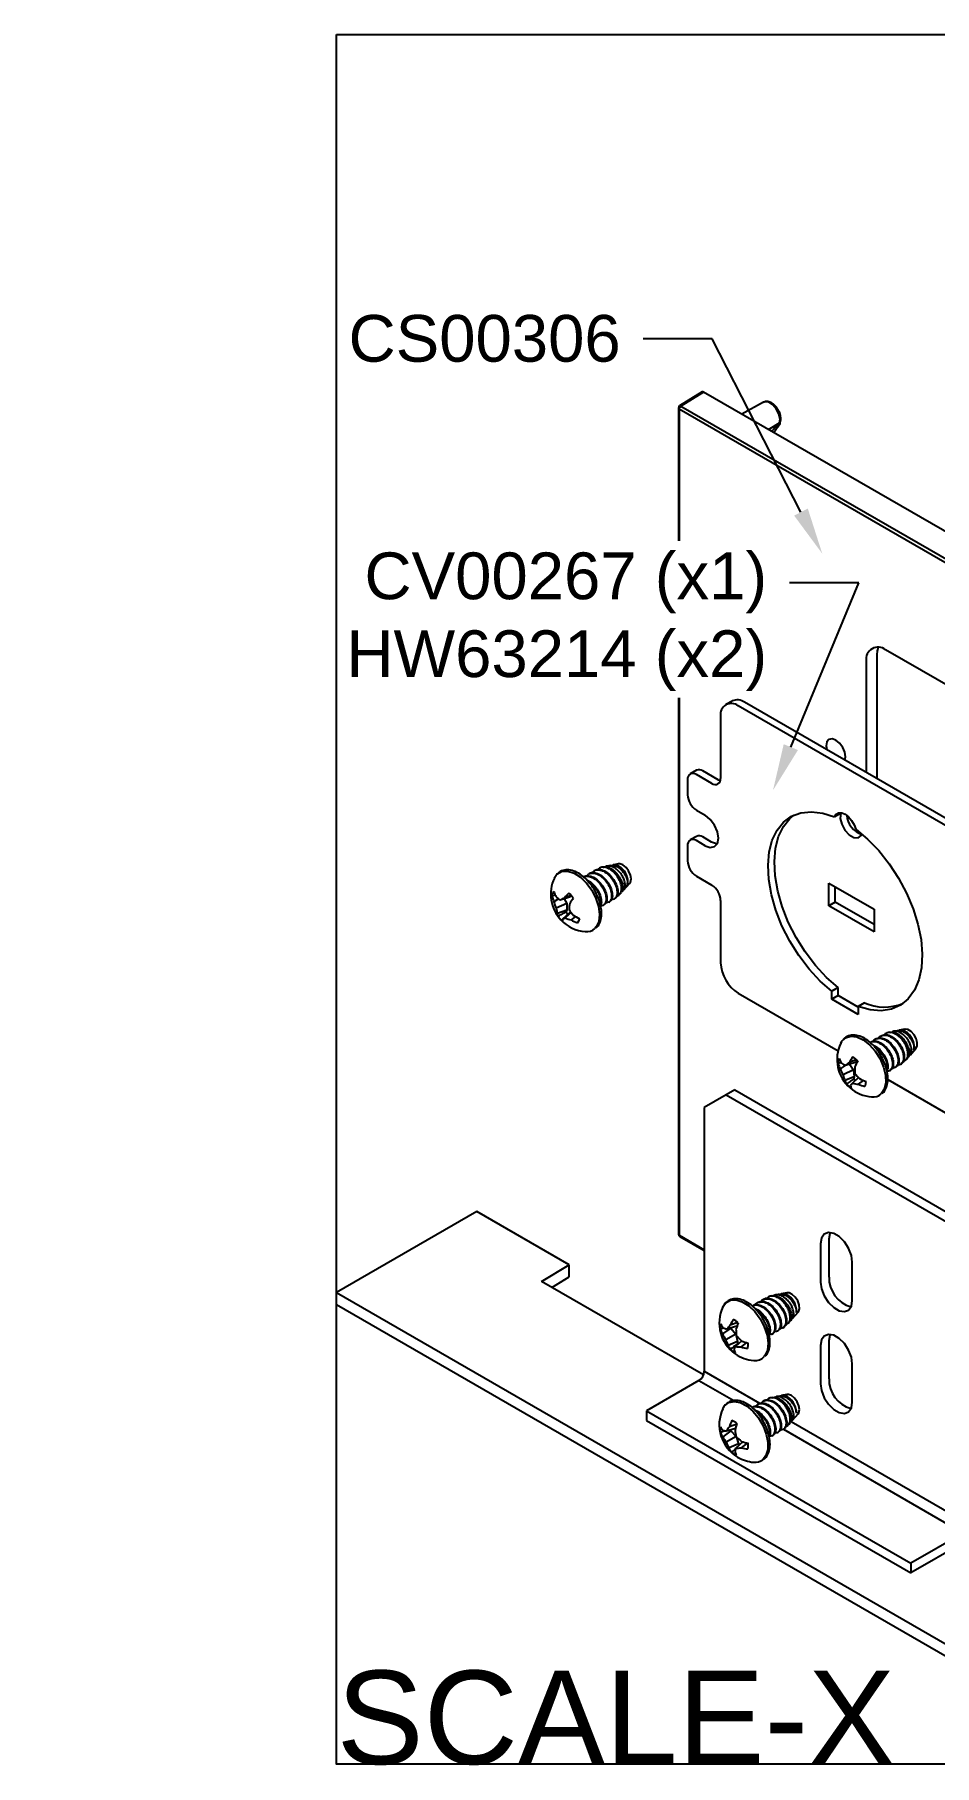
# Model space of a CAD drawing. Extents: x -1.21 to 6.77, y -6.95 to 0.
# Drawn here: x -1.21 to 2.4, y -6.95 to 0 of the extents above; entities that cross this region are included whole.
import ezdxf
from ezdxf import colors
from ezdxf.entities.mleader import LeaderData, LeaderLine
from ezdxf.math import Vec2, Vec3

# ---------------------------------------------------------------- set-up
doc = ezdxf.new("R2010")
doc.units = 0
doc.header["$LTSCALE"] = 0.5
doc.header["$MEASUREMENT"] = 0
for name, color, linetype in [('Brackets', 181, 'CONTINUOUS'), ('End Cap', 92, 'CONTINUOUS'), ('FAB DWG', 221, 'CONTINUOUS'), ('Hardware', 242, 'CONTINUOUS')]:
    doc.layers.add(name, color=color, linetype=linetype)
doc.layers.add('Text-Unprinted', color=131, linetype='CONTINUOUS', plot=False)
doc.styles.add('LSAD_Standard', font='arial.ttf')

msp = doc.modelspace()

# ---------------------------------------------------------------- linework, layer by layer
at = {"layer": 'Brackets', "transparency": 16777216}
for p, q in [((1.5977, -4.2357), (1.5639, -4.2552)), ((1.5977, -4.2357), (2.4816, -4.746)), ((1.5639, -4.2552), (1.4755, -4.3063)), ((1.4755, -4.3063), (1.4755, -5.3655)), ((1.5639, -4.2552), (2.4478, -4.7655)), ((0.5625, -4.7241), (0, -5.0489)), ((0.933, -4.9381), (0.5625, -4.7241)), ((1.9422, -4.8542), (1.9422, -5.0073)), ((1.976, -4.8347), (1.976, -4.9878)), ((2.0695, -5.0808), (2.0695, -4.9277)), ((0.8219, -5.0045), (0.933, -4.9381)), ((0.8634, -5.0285), (0.933, -4.9869)), ((0.933, -4.9869), (0.933, -4.9381)), ((0, -5.0489), (3.1947, -6.8931)), ((0, -5.0977), (0, -5.0489)), ((1.4724, -5.3801), (0.8219, -5.0045)), ((0, -5.0977), (3.1947, -6.942)), ((1.9422, -5.2625), (1.9422, -5.4156)), ((1.976, -5.2429), (1.976, -5.396)), ((2.0695, -5.489), (2.0695, -5.3359)), ((1.4543, -5.4022), (1.2442, -5.5236)), ((1.4543, -5.4022), (1.5938, -5.4828)), ((1.4755, -5.3655), (1.6977, -5.4938)), ((1.2442, -5.5236), (2.3048, -6.1359)), ((1.2442, -5.5236), (1.2442, -5.5626)), ((1.2442, -5.5626), (2.3048, -6.1749)), ((1.7935, -5.5981), (2.515, -6.0146)), ((1.8241, -5.5667), (2.5362, -5.9778)), ((2.515, -6.0146), (2.3048, -6.1359)), ((2.515, -6.0536), (2.3048, -6.1749)), ((2.3048, -6.1359), (2.3048, -6.1749))]:
    msp.add_line(p, q, dxfattribs=at)
at = {"layer": 'Brackets', "transparency": 16777216, "flags": 128}
for points in [[(2.0695, -4.9277), (2.0657, -4.9003), (2.0546, -4.8718), (2.0377, -4.8456), (2.0169, -4.8249), (1.9948, -4.8122), (1.974, -4.8089), (1.9571, -4.8155), (1.946, -4.8313), (1.9422, -4.8542)], [(1.981, -4.8089), (1.9798, -4.8118), (1.976, -4.8347)], [(1.9422, -5.0073), (1.946, -5.0346), (1.9571, -5.0631), (1.974, -5.0893), (1.9948, -5.11), (2.0169, -5.1228), (2.0377, -5.126), (2.0546, -5.1194), (2.0657, -5.1037), (2.0695, -5.0808)], [(2.0695, -5.3359), (2.0657, -5.3086), (2.0546, -5.2801), (2.0377, -5.2539), (2.0169, -5.2332), (1.9948, -5.2204), (1.974, -5.2172), (1.9571, -5.2238), (1.946, -5.2395), (1.9422, -5.2625)], [(1.981, -5.2172), (1.9798, -5.22), (1.976, -5.2429)], [(1.9422, -5.4156), (1.946, -5.4429), (1.9571, -5.4714), (1.974, -5.4976), (1.9948, -5.5183), (2.0169, -5.531), (2.0377, -5.5343), (2.0546, -5.5277), (2.0657, -5.512), (2.0695, -5.489)]]:
    msp.add_lwpolyline(points, dxfattribs=at)
at = {"layer": 'Brackets', "transparency": 16777216}
for centre, radius, start, end in [((2.0967, -4.9902), 0.1207, 178.86354, 254.49992), ((1.4295, -5.3634), 0.0461, 302.60548, 357.39452), ((2.0967, -5.3984), 0.1207, 178.86354, 254.49992)]:
    msp.add_arc(centre, radius, start, end, dxfattribs=at)
at = {"layer": 'End Cap', "transparency": 16777216}
for p, q in [((1.4675, -1.4344), (1.3766, -1.4906)), ((1.4726, -1.4349), (1.3818, -1.4911)), ((3.8821, -2.8258), (1.4726, -1.4349)), ((1.3719, -1.4991), (1.3719, -2.0326)), ((3.781, -2.8923), (1.3748, -1.5032)), ((1.3748, -1.5032), (1.3748, -2.0326)), ((1.3818, -1.4911), (3.788, -2.8801)), ((1.7137, -1.4757), (1.6264, -1.5237)), ((1.7331, -1.5852), (1.7775, -1.5589)), ((2.1678, -2.4899), (2.1678, -2.9861)), ((2.9527, -2.9022), (2.2032, -2.4695)), ((2.1254, -2.5144), (2.1254, -2.9616)), ((1.3719, -2.6615), (1.3719, -4.8152)), ((1.3748, -2.6615), (1.3748, -4.8193)), ((1.3748, -4.8193), (1.4755, -4.8774)), ((1.3769, -4.8238), (1.4755, -4.8808))]:
    msp.add_line(p, q, dxfattribs=at)
at = {"layer": 'End Cap', "transparency": 16777216, "flags": 128}
for points in [[(1.7775, -1.5589), (1.7794, -1.5418), (1.7748, -1.5216), (1.7645, -1.5017), (1.7502, -1.4855), (1.7343, -1.4756), (1.7195, -1.4737), (1.7137, -1.4757)], [(2.1736, -2.4592), (2.1693, -2.4733), (2.1678, -2.4899)], [(2.0423, -2.8992), (2.0393, -2.8803), (2.0309, -2.8609), (2.0183, -2.8439), (2.0034, -2.8318), (1.9885, -2.8267), (1.9759, -2.8291), (1.9675, -2.8388), (1.9645, -2.8543), (1.967, -2.8702)], [(2.0398, -2.9122), (2.0423, -2.8992)]]:
    msp.add_lwpolyline(points, dxfattribs=at)
at = {"layer": 'End Cap', "transparency": 16777216}
for centre, radius, start, end in [((1.3819, -1.4991), 0.01, 121.72906, 180), ((1.3767, -1.4988), 0.0048, 184.12934, 247.1908), ((1.3902, -1.5039), 0.0154, 123.22971, 177.34769), ((1.3789, -1.495), 0.00487, 53.48924, 117.32586), ((1.7756, -1.5582), 0.0044, 291.64505, 357.48499), ((1.7752, -1.5646), 0.00303, 350.1739, 48.23976), ((1.7745, -1.5538), 0.00592, 299.79922, 339.7534), ((1.77, -1.5593), 0.01, 326.24588, 0), ((1.77, -1.5593), 0.01, 0, 5.4852), ((2.1728, -2.5067), 0.048, 50.79671, 189.21404), ((1.3819, -4.8152), 0.01, 180, 240.00269), ((1.3767, -4.8148), 0.0048, 184.12934, 247.1908), ((1.3796, -4.8199), 0.0048, 172.814, 235.87382)]:
    msp.add_arc(centre, radius, start, end, dxfattribs=at)
msp.add_ellipse((1.4726, -1.443), major_axis=(-0.005, 0.00866), ratio=0.577206, start_param=5.498021, end_param=6.300635, dxfattribs=at)
for points, knots in [([(1.772, -1.5067), (1.7689, -1.5017), (1.7622, -1.4906), (1.7474, -1.4781), (1.7322, -1.4721), (1.7199, -1.4721), (1.7151, -1.4756), (1.7137, -1.4765)], [0, 0, 0, 0, 0.21061, 0.461549, 0.723631, 0.923404, 1, 1, 1, 1]), ([(1.7801, -1.5559), (1.7809, -1.5527), (1.7831, -1.5443), (1.7813, -1.5284), (1.7772, -1.5141), (1.7726, -1.5076), (1.772, -1.5067)], [0, 0, 0, 0, 0.216396, 0.570402, 0.943132, 1, 1, 1, 1]), ([(1.7449, -1.5921), (1.7501, -1.5874), (1.7589, -1.5794), (1.7699, -1.5693), (1.7756, -1.5638), (1.7772, -1.5623)], [0, 0, 0, 0, 0.502357, 0.858928, 1, 1, 1, 1]), ([(1.7781, -1.5651), (1.7766, -1.5672), (1.7712, -1.5746), (1.7626, -1.5858), (1.7569, -1.5937), (1.7542, -1.5974)], [0, 0, 0, 0, 0.17894, 0.611271, 1, 1, 1, 1]), ([(1.7772, -1.5623), (1.7771, -1.562), (1.777, -1.5607), (1.7773, -1.5597), (1.7775, -1.5589)], [0, 0, 0, 0, 0.239935, 1, 1, 1, 1]), ([(1.78, -1.5584), (1.7799, -1.558), (1.7798, -1.5567), (1.78, -1.556), (1.7801, -1.5559), (1.7801, -1.5559)], [0, 0, 0, 0, 0.307309, 0.864402, 1, 1, 1, 1])]:
    msp.add_open_spline(points, degree=3, knots=knots, dxfattribs=at)
at = {"layer": 'Hardware', "transparency": 16777216}
for p, q in [((1.5873, -2.6749), (1.5619, -2.6895)), ((2.4693, -3.1894), (1.6119, -2.6945)), ((2.4947, -3.1748), (1.6373, -2.6798)), ((1.5412, -2.7353), (1.5412, -2.9854)), ((1.4444, -2.9529), (1.419, -2.9676)), ((1.5058, -3.0058), (1.444, -2.9701)), ((1.5312, -2.9911), (1.4694, -2.9554)), ((1.4086, -2.9905), (1.4086, -3.0519)), ((1.444, -3.1132), (1.4795, -3.1337)), ((2.0235, -3.1255), (1.998, -3.1402)), ((1.4086, -3.2557), (1.4086, -3.3171)), ((1.4444, -3.2181), (1.419, -3.2328)), ((1.4795, -3.2558), (1.444, -3.2352)), ((1.5049, -3.2411), (1.4694, -3.2206)), ((1.1306, -3.3285), (1.1082, -3.3332)), ((0.8735, -3.3861), (0.8809, -3.3741)), ((1.015, -3.3677), (1.0122, -3.3693)), ((1.0371, -3.355), (1.0343, -3.3566)), ((1.0695, -3.3413), (1.0642, -3.3424)), ((1.0995, -3.335), (1.0862, -3.3378)), ((1.444, -3.3783), (1.5058, -3.4141)), ((0.878, -3.4541), (0.8647, -3.4567)), ((0.8901, -3.4693), (0.8721, -3.4806)), ((0.9349, -3.4623), (0.8967, -3.4741)), ((0.9132, -3.469), (0.9235, -3.4871)), ((0.942, -3.456), (0.9148, -3.4649)), ((0.9434, -3.4575), (0.9349, -3.4623)), ((1.1144, -3.4697), (1.1171, -3.4681)), ((1.1371, -3.45), (1.1432, -3.4432)), ((1.1521, -3.4332), (1.1758, -3.4068)), ((1.9752, -3.406), (2.1569, -3.511)), ((1.9752, -3.4969), (1.9752, -3.406)), ((2.0005, -3.4822), (2.0005, -3.4207)), ((0.9235, -3.4871), (0.8816, -3.5069)), ((0.9234, -3.5138), (0.886, -3.5276)), ((0.9341, -3.5252), (0.907, -3.55)), ((0.9413, -3.5242), (0.9176, -3.5451)), ((0.9234, -3.5138), (0.92, -3.5213)), ((0.9235, -3.4871), (0.9234, -3.5138)), ((0.9341, -3.5252), (0.9397, -3.5221)), ((0.9592, -3.5402), (0.9409, -3.5536)), ((1.0702, -3.4952), (1.0729, -3.4936)), ((1.0923, -3.4825), (1.095, -3.4809)), ((1.5412, -3.4753), (1.5412, -3.7254)), ((2.0005, -3.4822), (1.9752, -3.4969)), ((2.1569, -3.6018), (1.9752, -3.4969)), ((2.1569, -3.5725), (2.0005, -3.4822)), ((2.1569, -3.511), (2.1569, -3.6018)), ((1.6119, -3.8478), (2.0123, -4.079)), ((2.013, -3.8253), (1.9876, -3.84)), ((1.9876, -3.8714), (1.9876, -3.84)), ((2.013, -3.8567), (1.9876, -3.8714)), ((2.0936, -3.9326), (1.9876, -3.8714)), ((2.013, -3.8567), (2.013, -3.8253)), ((2.0936, -3.9032), (2.013, -3.8567)), ((2.1191, -3.8865), (2.0936, -3.9012)), ((2.0936, -3.9012), (2.0936, -3.9326)), ((2.1867, -4.018), (2.1839, -4.0196)), ((2.2194, -4.0045), (2.2138, -4.0056)), ((2.2492, -3.9982), (2.2358, -4.001)), ((2.2797, -3.9918), (2.2578, -3.9964)), ((2.1646, -4.0307), (2.1618, -4.0323)), ((2.3016, -4.096), (2.3248, -4.0701)), ((2.0264, -4.1259), (2.0125, -4.1295)), ((2.0415, -4.1373), (2.0211, -4.151)), ((2.074, -4.1547), (2.0327, -4.1759)), ((2.081, -4.1257), (2.0419, -4.1375)), ((2.0865, -4.1147), (2.0577, -4.1245)), ((2.0584, -4.1325), (2.074, -4.1547)), ((2.074, -4.1547), (2.0776, -4.1832)), ((2.0892, -4.1174), (2.081, -4.1257)), ((2.2198, -4.1582), (2.2225, -4.1566)), ((2.2419, -4.1455), (2.2446, -4.1439)), ((2.264, -4.1327), (2.2667, -4.1311)), ((2.2866, -4.1128), (2.2927, -4.1059)), ((2.0776, -4.1832), (2.0401, -4.198)), ((2.0947, -4.1865), (2.0706, -4.2085)), ((2.0776, -4.1832), (2.0755, -4.1919)), ((2.1136, -4.1976), (2.0935, -4.2131)), ((2.2121, -4.1943), (2.4693, -4.3428)), ((1.747, -5.0627), (1.7415, -5.0639)), ((1.7769, -5.0564), (1.7635, -5.0592)), ((1.8068, -5.0501), (1.7854, -5.0546)), ((1.55, -5.1072), (1.5517, -5.1038)), ((1.6922, -5.0888), (1.6894, -5.0904)), ((1.7143, -5.0761), (1.7115, -5.0777)), ((1.829, -5.1541), (1.852, -5.1284)), ((1.554, -5.1917), (1.5397, -5.1961)), ((1.5824, -5.1917), (1.5488, -5.2154)), ((1.606, -5.1845), (1.5662, -5.1965)), ((1.6103, -5.1699), (1.5799, -5.1807)), ((1.5823, -5.1916), (1.5824, -5.1917)), ((1.5824, -5.1917), (1.6027, -5.2164)), ((1.6075, -5.1822), (1.606, -5.1845)), ((1.7695, -5.2036), (1.7722, -5.202)), ((1.7916, -5.1908), (1.7943, -5.1892)), ((1.814, -5.1708), (1.8202, -5.1639)), ((1.6027, -5.2164), (1.5619, -5.2388)), ((1.6092, -5.2459), (1.5717, -5.2615)), ((1.6256, -5.2429), (1.6006, -5.2661)), ((1.6027, -5.2164), (1.6092, -5.2459)), ((1.6092, -5.2459), (1.6082, -5.2555)), ((1.6448, -5.25), (1.6229, -5.2677)), ((1.7474, -5.2163), (1.7501, -5.2147)), ((1.7146, -5.4842), (1.7118, -5.4858)), ((1.7475, -5.4709), (1.7417, -5.4721)), ((1.7775, -5.4646), (1.7637, -5.4675)), ((1.8068, -5.4584), (1.7857, -5.4629)), ((1.55, -5.5155), (1.551, -5.5134)), ((1.6704, -5.5097), (1.6676, -5.5113)), ((1.6925, -5.4969), (1.6897, -5.4985)), ((1.8292, -5.5621), (1.852, -5.5367)), ((1.5587, -5.6042), (1.5403, -5.6108)), ((1.5827, -5.6041), (1.5497, -5.6282)), ((1.6009, -5.5945), (1.5642, -5.6056)), ((1.606, -5.577), (1.5764, -5.5879)), ((1.5782, -5.6014), (1.5827, -5.6041)), ((1.5827, -5.6041), (1.6025, -5.6255)), ((1.7477, -5.6244), (1.7504, -5.6228)), ((1.7698, -5.6117), (1.7725, -5.6101)), ((1.8142, -5.5789), (1.8206, -5.5717)), ((1.603, -5.6277), (1.5636, -5.6503)), ((1.6125, -5.657), (1.5751, -5.6733)), ((1.6296, -5.6482), (1.6026, -5.6736)), ((1.605, -5.6305), (1.6125, -5.657)), ((1.6125, -5.657), (1.6124, -5.6643)), ((1.6478, -5.6533), (1.6242, -5.6728))]:
    msp.add_line(p, q, dxfattribs=at)
at = {"layer": 'Hardware', "transparency": 16777216, "flags": 128}
for points in [[(1.5312, -2.9911), (1.5381, -2.9943), (1.5401, -2.9949)], [(1.9876, -3.84), (1.9405, -3.7988), (1.8959, -3.7508), (1.8548, -3.697), (1.8184, -3.6389), (1.7874, -3.5777), (1.7627, -3.5151), (1.7448, -3.4526), (1.7343, -3.3917), (1.7313, -3.3339), (1.7359, -3.2808), (1.7481, -3.2334), (1.7675, -3.1932), (1.7936, -3.1609), (1.8259, -3.1375), (1.8634, -3.1235), (1.9053, -3.1193), (1.9506, -3.1249), (1.998, -3.1402)], [(1.998, -3.1402), (2.0045, -3.1297), (2.0144, -3.1242), (2.0269, -3.1242), (2.0406, -3.1296), (2.0543, -3.14), (2.0668, -3.1544), (2.0767, -3.1714), (2.0832, -3.1894)], [(2.0235, -3.1255), (2.0213, -3.1459), (2.0269, -3.1699), (2.0394, -3.1934), (2.0566, -3.2122), (2.0755, -3.2231), (2.0927, -3.2241), (2.1052, -3.2151), (2.1083, -3.2091)], [(1.4795, -3.2558), (1.4997, -3.2628), (1.5169, -3.2595), (1.5283, -3.2463), (1.5324, -3.2252), (1.5283, -3.1996), (1.5169, -3.1731), (1.4997, -3.15), (1.4795, -3.1337)], [(2.013, -3.8253), (1.9659, -3.7841), (1.9213, -3.7361), (1.8803, -3.6823), (1.8438, -3.6242), (1.8128, -3.563), (1.7881, -3.5004), (1.7703, -3.4379), (1.7597, -3.377), (1.7567, -3.3193), (1.7614, -3.2661), (1.7736, -3.2187), (1.7929, -3.1785), (1.8191, -3.1462), (1.835, -3.133)], [(2.0832, -3.1894), (2.1306, -3.2288), (2.1759, -3.2755), (2.2178, -3.3281), (2.2553, -3.3854), (2.2876, -3.4461), (2.3137, -3.5085), (2.3331, -3.5711), (2.3453, -3.6325), (2.3499, -3.6911), (2.3469, -3.7454), (2.3364, -3.7941), (2.3185, -3.836), (2.2938, -3.8701), (2.2628, -3.8954), (2.2264, -3.9115), (2.1853, -3.9179), (2.1407, -3.9144), (2.0936, -3.9012)], [(1.5274, -3.2483), (1.5251, -3.2481), (1.5049, -3.2411)], [(1.1758, -3.4068), (1.1789, -3.4019), (1.1815, -3.389), (1.179, -3.3733), (1.172, -3.357), (1.1615, -3.3427), (1.1491, -3.3326), (1.1366, -3.3282), (1.1306, -3.3285)], [(0.8809, -3.3741), (0.8866, -3.3681), (0.9052, -3.3583), (0.928, -3.3574), (0.9531, -3.3655), (0.9788, -3.382), (1.0032, -3.4057), (1.0244, -3.4348), (1.0409, -3.4671), (1.0515, -3.5004), (1.0553, -3.532), (1.0521, -3.5596), (1.0421, -3.5813), (1.0361, -3.5882)], [(2.0291, -4.0385), (2.0428, -4.0263), (2.0634, -4.0201), (2.0873, -4.023), (2.1129, -4.0347), (2.1383, -4.0544), (2.1616, -4.0806), (2.181, -4.1113), (2.1951, -4.1444), (2.2029, -4.1772), (2.2038, -4.2075), (2.1978, -4.2328), (2.1852, -4.2515)], [(2.3248, -4.0701), (2.3296, -4.0605), (2.3301, -4.0462), (2.3258, -4.0299), (2.3172, -4.0142), (2.3056, -4.0013), (2.293, -3.9934), (2.2811, -3.9916), (2.2797, -3.9918)], [(2.0229, -4.0489), (2.0273, -4.041), (2.0291, -4.0385)], [(1.8575, -5.1146), (1.8564, -5.0993), (1.8505, -5.0829), (1.8408, -5.0679), (1.8287, -5.0565), (1.8161, -5.0504), (1.8068, -5.0501)], [(1.5517, -5.1038), (1.562, -5.0905), (1.5804, -5.0802), (1.603, -5.0789), (1.628, -5.0865), (1.6538, -5.1027), (1.6782, -5.126), (1.6997, -5.1549), (1.7164, -5.1871), (1.7273, -5.2204), (1.7315, -5.2521), (1.7286, -5.28), (1.719, -5.3021), (1.7163, -5.3056)], [(1.852, -5.1284), (1.8536, -5.1263), (1.8575, -5.1146)], [(1.6082, -5.2555), (1.6096, -5.2567), (1.6103, -5.2572)], [(1.551, -5.5134), (1.557, -5.5042), (1.5736, -5.491), (1.5949, -5.4866), (1.6193, -5.4912), (1.645, -5.5045), (1.6701, -5.5256), (1.6928, -5.5528), (1.7113, -5.5842), (1.7243, -5.6173), (1.7308, -5.6499), (1.7304, -5.6793), (1.723, -5.7036), (1.71, -5.7202)], [(1.8577, -5.5194), (1.8554, -5.5037), (1.8485, -5.4874), (1.8381, -5.4731), (1.8257, -5.4628), (1.8132, -5.4582), (1.8068, -5.4584)], [(1.852, -5.5367), (1.855, -5.5322), (1.8577, -5.5194)]]:
    msp.add_lwpolyline(points, dxfattribs=at)
at = {"layer": 'Hardware', "transparency": 16777216}
for centre, radius, start, end in [((1.5843, -2.7283), 0.0437, 50.79671, 189.21404), ((1.608, -2.7207), 0.0503, 54.38242, 114.30712), ((1.4302, -2.987), 0.0218, 50.79671, 189.21404), ((1.4547, -2.9759), 0.0251, 54.38242, 114.30712), ((1.5196, -2.9889), 0.0218, 230.79671, 9.21404), ((1.4854, -3.0484), 0.0768, 182.60548, 237.39452), ((2.1353, -3.1257), 0.0887, 185.30266, 252.0279), ((1.4302, -3.2522), 0.0218, 50.79671, 189.21404), ((1.4547, -3.241), 0.0251, 54.38242, 114.30712), ((1.4854, -3.3136), 0.0768, 182.60548, 237.39452), ((1.0104, -3.4501), 0.151, 154.70082, 223.27574), ((1.1029, -3.3978), 0.0658, 342.8017, 45.56216), ((0.9028, -3.4641), 0.0389, 141.62971, 168.95431), ((0.9854, -3.4323), 0.1231, 191.44366, 203.10858), ((0.9925, -3.404), 0.1255, 196.69819, 207.22228), ((0.9642, -3.3747), 0.1201, 226.14107, 235.83072), ((1.1709, -3.9901), 0.5843, 115.99562, 117.98507), ((1.1171, -3.6321), 0.2624, 134.92511, 140.43345), ((0.8558, -3.5362), 0.1177, 36.77326, 49.77822), ((1.4115, -3.7839), 0.5605, 145.41158, 148.05478), ((1.4644, -3.4788), 0.0768, 2.60548, 57.39452), ((1.0316, -3.4379), 0.1651, 194.96956, 204.71184), ((0.9775, -3.4978), 0.0963, 185.47542, 198.08193), ((0.915, -3.5264), 0.0291, 182.5393, 206.47327), ((0.9833, -3.4689), 0.1177, 216.77326, 229.77822), ((0.9955, -3.4609), 0.0967, 218.60117, 226.0018), ((1.1655, -3.5292), 0.2334, 169.6588, 175.85585), ((1.1052, -3.3968), 0.2076, 213.81922, 221.50808), ((1.077, -3.3385), 0.2335, 236.98136, 243.93309), ((1.0104, -3.4501), 0.151, 223.27574, 265.29381), ((0.9282, -3.5538), 0.0215, 169.80886, 193.1629), ((0.8697, -3.4551), 0.1021, 291.48454, 298.02861), ((0.9813, -3.4061), 0.153, 245.40529, 254.68619), ((1.0249, -3.3985), 0.1764, 241.56202, 250.73823), ((0.9362, -3.5409), 0.0389, 321.62971, 348.95431), ((1.0033, -3.5522), 0.0487, 263.74084, 312.30869), ((1.6947, -3.7184), 0.1537, 182.60548, 237.39452), ((2.199, -3.7071), 0.1964, 245.989, 291.72949), ((2.2441, -4.064), 0.0736, 351.03759, 48.92356), ((2.1594, -4.1134), 0.151, 154.70082, 229.37925), ((2.0632, -4.1313), 0.0507, 155.11021, 177.96631), ((2.1132, -4.1019), 0.1044, 195.35387, 208.07498), ((2.1109, -4.0746), 0.1002, 200.70011, 212.55347), ((2.1694, -4.0971), 0.1578, 199.9732, 209.97534), ((2.0861, -4.0441), 0.1033, 234.73982, 244.66921), ((2.2127, -4.3296), 0.2571, 127.08499, 131.63926), ((2.2473, -4.2355), 0.2197, 142.91436, 149.65179), ((2.016, -4.1878), 0.1015, 42.20139, 56.55711), ((2.3069, -4.1576), 0.2274, 176.46639, 183.12765), ((2.4377, -4.2986), 0.39, 152.67659, 156.58063), ((2.1444, -4.1508), 0.1145, 192.68486, 204.36772), ((2.0843, -4.188), 0.0454, 192.8258, 212.1324), ((2.1211, -4.1439), 0.1015, 222.20139, 236.55711), ((2.1594, -4.1134), 0.151, 229.37925, 265.29381), ((2.4192, -4.552), 0.4894, 135.42035, 136.82166), ((2.0974, -4.2145), 0.0352, 184.2472, 203.71988), ((2.1122, -4.0632), 0.1511, 254.00355, 262.88847), ((2.1376, -4.1314), 0.0867, 224.32615, 230.20297), ((2.248, -4.0332), 0.2167, 219.11834, 226.55572), ((2.1624, -4.0452), 0.1815, 247.68071, 256.47417), ((2.2156, -3.9648), 0.2542, 242.65927, 249.02692), ((2.074, -4.2004), 0.0507, 335.11021, 357.96631), ((2.1528, -4.2169), 0.0474, 263.0346, 313.12077), ((1.7673, -5.1245), 0.078, 356.57283, 52.15583), ((1.6866, -5.1717), 0.151, 154.70082, 234.79742), ((1.6023, -5.1917), 0.0628, 164.2853, 184.09038), ((1.6235, -5.1681), 0.0883, 198.4863, 212.34238), ((1.6154, -5.1418), 0.0805, 204.08885, 217.3323), ((1.5937, -5.1055), 0.095, 243.56709, 253.18321), ((1.7167, -5.3137), 0.1908, 135.79225, 142.07669), ((1.7649, -5.2613), 0.2018, 148.95381, 156.44981), ((1.5521, -5.2347), 0.0871, 46.84576, 62.74908), ((1.9168, -5.294), 0.3289, 158.07795, 162.80688), ((1.8279, -5.1911), 0.2254, 181.43225, 188.3501), ((1.685, -5.1549), 0.149, 203.96711, 214.27377), ((1.6842, -5.1995), 0.1285, 197.78344, 208.86073), ((1.6288, -5.2418), 0.0604, 199.05966, 215.82559), ((1.6394, -5.2136), 0.0871, 226.84576, 242.74908), ((1.7031, -5.3294), 0.1204, 148.28163, 154.48644), ((1.643, -5.2669), 0.0498, 192.36031, 209.042), ((1.6225, -5.1126), 0.1551, 261.90896, 270.17849), ((1.7655, -5.0715), 0.2213, 223.49597, 230.75085), ((1.6772, -5.0894), 0.1864, 253.05942, 261.47738), ((1.7299, -4.9895), 0.2741, 247.60317, 253.44909), ((1.5892, -5.2567), 0.0628, 344.2853, 4.09038), ((1.6866, -5.1717), 0.151, 234.79742, 265.29381), ((1.6795, -5.2743), 0.0482, 263.61496, 319.60014), ((1.7658, -5.5339), 0.0797, 0.12563, 54.84439), ((1.6866, -5.58), 0.151, 154.70082, 239.15543), ((1.6123, -5.6005), 0.0727, 170.16347, 188.11287), ((1.6117, -5.5836), 0.0764, 200.82263, 215.73117), ((1.6003, -5.558), 0.0669, 206.77112, 221.27921), ((1.5801, -5.5116), 0.0953, 251.61074, 260.39341), ((1.7093, -5.6921), 0.1689, 141.91259, 149.19431), ((1.7595, -5.6507), 0.1936, 153.13476, 161.0726), ((1.5579, -5.6341), 0.0765, 50.4823, 67.82856), ((1.8924, -5.6691), 0.3009, 161.78763, 167.02972), ((1.8225, -5.5827), 0.2241, 184.83631, 191.90593), ((1.6754, -5.5643), 0.141, 206.93291, 217.52473), ((1.692, -5.6003), 0.1378, 201.24291, 211.95387), ((1.6415, -5.6452), 0.0721, 202.94103, 218.29512), ((1.6336, -5.6308), 0.0765, 230.4823, 247.82856), ((1.6925, -5.7122), 0.0979, 156.72711, 165.00845), ((1.6572, -5.6686), 0.0621, 197.13533, 212.1721), ((1.6074, -5.5098), 0.1638, 268.3143, 275.90262), ((1.7561, -5.4659), 0.2235, 226.82821, 233.94917), ((1.6663, -5.4861), 0.1913, 257.29677, 265.37626), ((1.7176, -5.3691), 0.2927, 251.48002, 256.89428), ((1.5792, -5.6644), 0.0727, 350.16347, 8.11287), ((1.6866, -5.58), 0.151, 239.15543, 265.29381), ((1.6798, -5.683), 0.0479, 263.25255, 309.09929)]:
    msp.add_arc(centre, radius, start, end, dxfattribs=at)
for points, knots in [([(1.0996, -3.3357), (1.1026, -3.3351), (1.1098, -3.3336), (1.1234, -3.3382), (1.1381, -3.3476), (1.151, -3.3613), (1.1611, -3.377), (1.1671, -3.393), (1.1689, -3.4075), (1.1667, -3.4141), (1.1657, -3.4172)], [0, 0, 0, 0, 0.094659, 0.227475, 0.359938, 0.492358, 0.621637, 0.750321, 0.87898, 1, 1, 1, 1]), ([(1.1489, -3.3509), (1.1447, -3.347), (1.1362, -3.3392), (1.1224, -3.3334), (1.1127, -3.3315), (1.1087, -3.3333), (1.1083, -3.3335)], [0, 0, 0, 0, 0.317809, 0.636462, 0.956834, 1, 1, 1, 1]), ([(1.1102, -3.335), (1.1119, -3.3345), (1.118, -3.3327), (1.1313, -3.3372), (1.1427, -3.3448), (1.1481, -3.3501), (1.1489, -3.3509)], [0, 0, 0, 0, 0.154122, 0.551083, 0.937754, 1, 1, 1, 1]), ([(1.0387, -3.4409), (1.0383, -3.44), (1.0332, -3.4286), (1.0186, -3.4088), (0.9962, -3.3839), (0.971, -3.3652), (0.9451, -3.3538), (0.92, -3.3511), (0.8974, -3.3571), (0.8869, -3.3677), (0.8819, -3.3728)], [0, 0, 0, 0, 0.0126267, 0.1548326, 0.2973688, 0.4406679, 0.5851756, 0.7300976, 0.870811, 1, 1, 1, 1]), ([(0.9902, -3.3822), (0.9903, -3.3821), (0.9943, -3.3778), (1.0075, -3.3773), (1.0275, -3.3823), (1.0482, -3.3974), (1.0657, -3.4185), (1.0779, -3.4426), (1.0829, -3.4663), (1.0804, -3.4851), (1.0718, -3.4967), (1.0625, -3.497), (1.0584, -3.4971)], [0, 0, 0, 0, 0.002463, 0.113453, 0.229038, 0.341651, 0.454264, 0.569849, 0.680839, 0.795416, 0.909994, 1, 1, 1, 1]), ([(0.993, -3.3806), (0.9931, -3.3805), (0.9971, -3.3762), (1.0102, -3.3757), (1.0303, -3.3807), (1.0509, -3.3958), (1.0684, -3.4169), (1.0807, -3.4411), (1.0856, -3.4645), (1.0835, -3.484), (1.0764, -3.4904), (1.0729, -3.4935)], [0, 0, 0, 0, 0.002714, 0.125012, 0.252375, 0.376462, 0.500549, 0.627912, 0.75021, 0.876462, 1, 1, 1, 1]), ([(1.0042, -3.394), (1.0056, -3.3944), (1.0137, -3.3964), (1.0289, -3.409), (1.0463, -3.4295), (1.0587, -3.454), (1.0632, -3.477), (1.0627, -3.4923), (1.0589, -3.4965), (1.0584, -3.4971)], [0, 0, 0, 0, 0.039763, 0.224373, 0.408983, 0.598467, 0.780416, 0.968248, 1, 1, 1, 1]), ([(1.0043, -3.3779), (1.0069, -3.3746), (1.013, -3.3666), (1.0293, -3.3641), (1.0497, -3.3697), (1.0702, -3.3846), (1.0878, -3.4058), (1.1, -3.4299), (1.105, -3.4535), (1.1025, -3.4724), (1.0939, -3.484), (1.0846, -3.4842), (1.0805, -3.4844)], [0, 0, 0, 0, 0.0719785, 0.1752336, 0.2827643, 0.3875294, 0.4922945, 0.5998252, 0.7030804, 0.8096733, 0.9162662, 1, 1, 1, 1]), ([(1.0089, -3.3992), (1.0146, -3.4028), (1.027, -3.4107), (1.0436, -3.4315), (1.0557, -3.4552), (1.0608, -3.4771), (1.0588, -3.4871), (1.0579, -3.4913)], [0, 0, 0, 0, 0.1833885, 0.4023952, 0.6271834, 0.8430336, 1, 1, 1, 1]), ([(1.0151, -3.3678), (1.0152, -3.3677), (1.0192, -3.3634), (1.0323, -3.363), (1.0524, -3.368), (1.073, -3.383), (1.0905, -3.4042), (1.1028, -3.4283), (1.1077, -3.4518), (1.1056, -3.4713), (1.0985, -3.4776), (1.095, -3.4808)], [0, 0, 0, 0, 0.002714, 0.125012, 0.252375, 0.376462, 0.500549, 0.627912, 0.75021, 0.876462, 1, 1, 1, 1]), ([(1.0264, -3.3651), (1.0289, -3.3618), (1.0351, -3.3539), (1.0514, -3.3513), (1.0718, -3.3569), (1.0923, -3.3718), (1.1099, -3.393), (1.1221, -3.4171), (1.1271, -3.4408), (1.1246, -3.4596), (1.116, -3.4712), (1.1067, -3.4715), (1.1026, -3.4716)], [0, 0, 0, 0, 0.071978, 0.175234, 0.282764, 0.387529, 0.492295, 0.599825, 0.70308, 0.809673, 0.916266, 1, 1, 1, 1]), ([(1.0372, -3.3551), (1.0373, -3.355), (1.0413, -3.3507), (1.0544, -3.3502), (1.0745, -3.3552), (1.0951, -3.3703), (1.1126, -3.3914), (1.1249, -3.4156), (1.1298, -3.439), (1.1277, -3.4585), (1.1206, -3.4649), (1.1171, -3.468)], [0, 0, 0, 0, 0.002714, 0.125012, 0.252375, 0.376462, 0.500549, 0.627912, 0.75021, 0.876462, 1, 1, 1, 1]), ([(1.1264, -3.4558), (1.1265, -3.4558), (1.1308, -3.4562), (1.1371, -3.451), (1.1433, -3.4403), (1.1443, -3.424), (1.1401, -3.4049), (1.1309, -3.3852), (1.1176, -3.3669), (1.1017, -3.3523), (1.0844, -3.3432), (1.0681, -3.3409), (1.0558, -3.3439), (1.0511, -3.35), (1.0494, -3.3522)], [0, 0, 0, 0, 0.002018, 0.093504, 0.186554, 0.279849, 0.37306, 0.4676, 0.562592, 0.657525, 0.753556, 0.850243, 0.946896, 1, 1, 1, 1]), ([(1.0695, -3.3416), (1.0741, -3.3411), (1.0837, -3.3401), (1.1007, -3.3468), (1.1173, -3.3591), (1.1318, -3.376), (1.1426, -3.3948), (1.1487, -3.4138), (1.1492, -3.4299), (1.1469, -3.44), (1.1434, -3.4424), (1.1427, -3.4428)], [0, 0, 0, 0, 0.114723, 0.239611, 0.364692, 0.489712, 0.611604, 0.733633, 0.85561, 0.974674, 1, 1, 1, 1]), ([(1.152, -3.4331), (1.1538, -3.4303), (1.1577, -3.4245), (1.1583, -3.4102), (1.1546, -3.3933), (1.1462, -3.3758), (1.1343, -3.3596), (1.12, -3.3466), (1.1044, -3.3384), (1.0899, -3.3367), (1.0806, -3.338), (1.0775, -3.3414), (1.0775, -3.3415)], [0, 0, 0, 0, 0.102299, 0.211815, 0.321211, 0.432356, 0.544106, 0.655772, 0.768877, 0.882858, 0.996789, 1, 1, 1, 1]), ([(1.0411, -3.5853), (1.0439, -3.5829), (1.0522, -3.5759), (1.0599, -3.5572), (1.0641, -3.5313), (1.0615, -3.5012), (1.0533, -3.4701), (1.0435, -3.4503), (1.0387, -3.4409)], [0, 0, 0, 0, 0.089555, 0.265989, 0.448843, 0.637505, 0.827357, 1, 1, 1, 1]), ([(0.92, -3.5213), (0.9147, -3.5244), (0.9043, -3.5304), (0.894, -3.5364), (0.889, -3.5393)], [0, 0, 0, 0, 0.514247, 1, 1, 1, 1]), ([(0.9757, -3.5491), (0.9752, -3.5501), (0.9722, -3.5554), (0.9692, -3.5606), (0.9667, -3.565)], [0, 0, 0, 0, 0.176446, 1, 1, 1, 1]), ([(2.1799, -4.091), (2.1789, -4.0893), (2.1724, -4.0775), (2.1561, -4.0586), (2.1323, -4.0366), (2.1065, -4.0216), (2.0816, -4.0148), (2.0585, -4.0165), (2.0406, -4.0244), (2.0332, -4.0343), (2.0305, -4.0381)], [0, 0, 0, 0, 0.02481, 0.175168, 0.326073, 0.478065, 0.631323, 0.767436, 0.912401, 1, 1, 1, 1]), ([(2.1542, -4.0403), (2.1549, -4.0389), (2.1586, -4.032), (2.1714, -4.0277), (2.1908, -4.0291), (2.2118, -4.0407), (2.2308, -4.0596), (2.2455, -4.083), (2.2534, -4.1073), (2.2542, -4.1287), (2.2472, -4.1429), (2.2379, -4.1493), (2.231, -4.1475), (2.2296, -4.1471)], [0, 0, 0, 0, 0.026009, 0.129281, 0.236829, 0.341611, 0.446393, 0.553941, 0.657212, 0.763822, 0.870432, 0.973704, 1, 1, 1, 1]), ([(2.1652, -4.0318), (2.1681, -4.03), (2.1759, -4.0251), (2.1938, -4.0278), (2.2145, -4.039), (2.2336, -4.0581), (2.2482, -4.0813), (2.2563, -4.1058), (2.2567, -4.1266), (2.252, -4.1399), (2.2458, -4.1422), (2.244, -4.1428)], [0, 0, 0, 0, 0.074439, 0.201802, 0.325889, 0.449975, 0.577338, 0.699637, 0.825889, 0.95214, 1, 1, 1, 1]), ([(2.1763, -4.0275), (2.177, -4.0261), (2.1807, -4.0193), (2.1935, -4.0149), (2.2129, -4.0163), (2.2338, -4.028), (2.2529, -4.0469), (2.2676, -4.0702), (2.2755, -4.0945), (2.2763, -4.116), (2.2693, -4.1302), (2.26, -4.1366), (2.2531, -4.1347), (2.2517, -4.1344)], [0, 0, 0, 0, 0.026009, 0.129281, 0.236829, 0.341611, 0.446393, 0.553941, 0.657212, 0.763822, 0.870432, 0.973704, 1, 1, 1, 1]), ([(2.1873, -4.019), (2.1902, -4.0173), (2.198, -4.0124), (2.2159, -4.0151), (2.2365, -4.0263), (2.2557, -4.0453), (2.2703, -4.0686), (2.2784, -4.0931), (2.2788, -4.1139), (2.2741, -4.1271), (2.2679, -4.1294), (2.2661, -4.1301)], [0, 0, 0, 0, 0.074439, 0.201802, 0.325889, 0.449975, 0.577338, 0.699637, 0.825889, 0.95214, 1, 1, 1, 1]), ([(2.2755, -4.1179), (2.2775, -4.1177), (2.2835, -4.1173), (2.29, -4.1095), (2.2938, -4.096), (2.2923, -4.0782), (2.2858, -4.0585), (2.2745, -4.0393), (2.2597, -4.0226), (2.2431, -4.0105), (2.226, -4.0043), (2.2109, -4.0055), (2.2015, -4.0096), (2.1988, -4.0145), (2.1986, -4.0148)], [0, 0, 0, 0, 0.045503, 0.137277, 0.230619, 0.324208, 0.417712, 0.51255, 0.60784, 0.703073, 0.799405, 0.896397, 0.993354, 1, 1, 1, 1]), ([(2.2196, -4.0053), (2.2216, -4.0047), (2.2283, -4.0026), (2.2424, -4.0063), (2.2594, -4.0158), (2.275, -4.0308), (2.2877, -4.0488), (2.296, -4.068), (2.2991, -4.0857), (2.2979, -4.099), (2.2938, -4.1036), (2.2922, -4.1054)], [0, 0, 0, 0, 0.055428, 0.180794, 0.306355, 0.431855, 0.554214, 0.676711, 0.799155, 0.918675, 1, 1, 1, 1]), ([(2.3011, -4.0955), (2.3021, -4.0946), (2.3057, -4.0915), (2.3077, -4.081), (2.3065, -4.0655), (2.3006, -4.048), (2.2904, -4.0309), (2.2772, -4.0161), (2.2622, -4.0052), (2.247, -4.0001), (2.2353, -3.9998), (2.2304, -4.0034), (2.2289, -4.0044)], [0, 0, 0, 0, 0.045184, 0.156434, 0.268021, 0.379486, 0.492733, 0.606596, 0.720374, 0.835618, 0.951754, 1, 1, 1, 1]), ([(2.2494, -3.9987), (2.2503, -3.9984), (2.2551, -3.9964), (2.2663, -3.9987), (2.281, -4.0056), (2.2949, -4.0177), (2.3065, -4.0326), (2.3144, -4.0486), (2.3182, -4.064), (2.3173, -4.0718), (2.3169, -4.0755)], [0, 0, 0, 0, 0.033806, 0.175548, 0.316915, 0.458236, 0.596205, 0.733538, 0.870845, 1, 1, 1, 1]), ([(2.2571, -3.9983), (2.2578, -3.9979), (2.2625, -3.9954), (2.2744, -3.9977), (2.2859, -4.0033), (2.2917, -4.0079), (2.2925, -4.0085)], [0, 0, 0, 0, 0.07769, 0.51052, 0.932129, 1, 1, 1, 1]), ([(2.2925, -4.0085), (2.2881, -4.0053), (2.2793, -3.9989), (2.2669, -3.9951), (2.2605, -3.9965), (2.258, -3.997)], [0, 0, 0, 0, 0.374656, 0.750308, 1, 1, 1, 1]), ([(2.1403, -4.0462), (2.1432, -4.0444), (2.1511, -4.0395), (2.1689, -4.0422), (2.1896, -4.0534), (2.2087, -4.0724), (2.2234, -4.0957), (2.2313, -4.12), (2.2321, -4.1415), (2.2251, -4.1557), (2.2158, -4.1621), (2.2089, -4.1602), (2.2075, -4.1599)], [0, 0, 0, 0, 0.06733, 0.18253, 0.294767, 0.407004, 0.522204, 0.632823, 0.747019, 0.861214, 0.971833, 1, 1, 1, 1]), ([(2.1431, -4.0446), (2.146, -4.0428), (2.1538, -4.0379), (2.1717, -4.0406), (2.1924, -4.0518), (2.2115, -4.0708), (2.2261, -4.0941), (2.2342, -4.1186), (2.2346, -4.1394), (2.2299, -4.1526), (2.2237, -4.1549), (2.222, -4.1556)], [0, 0, 0, 0, 0.074439, 0.201802, 0.325889, 0.449975, 0.577338, 0.699637, 0.825889, 0.95214, 1, 1, 1, 1]), ([(2.1527, -4.0564), (2.1585, -4.0591), (2.1712, -4.065), (2.1894, -4.0837), (2.2041, -4.1069), (2.2118, -4.131), (2.2132, -4.1502), (2.2091, -4.1573), (2.2075, -4.1599)], [0, 0, 0, 0, 0.156299, 0.338966, 0.526455, 0.706489, 0.892343, 1, 1, 1, 1]), ([(2.1587, -4.0628), (2.1616, -4.0642), (2.1712, -4.0689), (2.1866, -4.0854), (2.2014, -4.1085), (2.2089, -4.1325), (2.2107, -4.1494), (2.2078, -4.155), (2.2073, -4.1559)], [0, 0, 0, 0, 0.090763, 0.30555, 0.526007, 0.737698, 0.956233, 1, 1, 1, 1]), ([(2.1909, -4.2492), (2.1911, -4.2492), (2.1972, -4.2453), (2.2047, -4.231), (2.2121, -4.2078), (2.2126, -4.1792), (2.2068, -4.148), (2.1958, -4.1175), (2.1849, -4.0993), (2.1799, -4.091)], [0, 0, 0, 0, 0.002898, 0.165706, 0.331245, 0.503479, 0.678818, 0.853996, 1, 1, 1, 1]), ([(2.0755, -4.1919), (2.0705, -4.1954), (2.0606, -4.2021), (2.0507, -4.2088), (2.0459, -4.2121)], [0, 0, 0, 0, 0.5142472, 1, 1, 1, 1]), ([(1.7148, -5.0769), (1.716, -5.0759), (1.7216, -5.071), (1.7369, -5.0716), (1.7574, -5.0796), (1.7775, -5.0966), (1.7938, -5.1188), (1.8041, -5.1434), (1.8071, -5.1657), (1.8035, -5.1823), (1.7966, -5.1866), (1.7938, -5.1884)], [0, 0, 0, 0, 0.033583, 0.160945, 0.285032, 0.409119, 0.536482, 0.65878, 0.785032, 0.911284, 1, 1, 1, 1]), ([(1.803, -5.1764), (1.8063, -5.1755), (1.8133, -5.1736), (1.8195, -5.1629), (1.8213, -5.1477), (1.8179, -5.1289), (1.8095, -5.1092), (1.7967, -5.0907), (1.7811, -5.0756), (1.7641, -5.0655), (1.7476, -5.0622), (1.7342, -5.0647), (1.7287, -5.071), (1.7265, -5.0736)], [0, 0, 0, 0, 0.082247, 0.173958, 0.267237, 0.360762, 0.454202, 0.548975, 0.644201, 0.739369, 0.835636, 0.932561, 1, 1, 1, 1]), ([(1.7471, -5.0629), (1.7473, -5.0628), (1.7519, -5.0606), (1.7638, -5.0626), (1.7807, -5.0695), (1.7971, -5.0829), (1.8111, -5.0999), (1.821, -5.1188), (1.8262, -5.1375), (1.826, -5.1527), (1.8235, -5.1618), (1.8203, -5.1637), (1.8201, -5.1638)], [0, 0, 0, 0, 0.00794, 0.133709, 0.259673, 0.385577, 0.508329, 0.63122, 0.754058, 0.873962, 0.993779, 1, 1, 1, 1]), ([(1.8286, -5.1538), (1.8304, -5.1516), (1.8343, -5.1466), (1.8353, -5.1335), (1.8322, -5.1171), (1.8247, -5.0995), (1.8132, -5.0831), (1.7991, -5.0697), (1.7839, -5.0607), (1.7692, -5.058), (1.7592, -5.059), (1.7557, -5.0625), (1.7553, -5.0629)], [0, 0, 0, 0, 0.0862958, 0.196617, 0.3072725, 0.4178062, 0.5301078, 0.6430197, 0.755847, 0.8701285, 0.9852946, 1, 1, 1, 1]), ([(1.777, -5.0568), (1.7808, -5.0563), (1.7889, -5.0552), (1.8032, -5.0607), (1.8175, -5.0709), (1.8301, -5.0849), (1.8394, -5.1006), (1.8449, -5.1165), (1.845, -5.125), (1.8451, -5.1292)], [0, 0, 0, 0, 0.129107, 0.278437, 0.427719, 0.57346, 0.718528, 0.86357, 1, 1, 1, 1]), ([(1.8151, -5.063), (1.8106, -5.0603), (1.8017, -5.0551), (1.7901, -5.0531), (1.7846, -5.0554), (1.7826, -5.0562)], [0, 0, 0, 0, 0.390713, 0.782465, 1, 1, 1, 1]), ([(1.7826, -5.0565), (1.7826, -5.0565), (1.7862, -5.0537), (1.797, -5.0546), (1.8083, -5.0586), (1.8143, -5.0624), (1.8151, -5.063)], [0, 0, 0, 0, 0.0026175, 0.4706786, 0.9266049, 1, 1, 1, 1]), ([(1.7189, -5.1712), (1.7166, -5.1661), (1.7095, -5.1507), (1.6925, -5.1272), (1.6695, -5.103), (1.6442, -5.0851), (1.6183, -5.0748), (1.5932, -5.0729), (1.5716, -5.0808), (1.5578, -5.0921), (1.5536, -5.1016), (1.5526, -5.104)], [0, 0, 0, 0, 0.062017, 0.190834, 0.319988, 0.44989, 0.580907, 0.711983, 0.838674, 0.959506, 1, 1, 1, 1]), ([(1.6679, -5.104), (1.669, -5.103), (1.6747, -5.0981), (1.69, -5.0987), (1.7104, -5.1068), (1.7305, -5.1237), (1.7469, -5.1459), (1.7571, -5.1704), (1.7603, -5.1931), (1.7557, -5.21), (1.7467, -5.2189), (1.7387, -5.218), (1.7359, -5.2177)], [0, 0, 0, 0, 0.030587, 0.146588, 0.259605, 0.372623, 0.488623, 0.600012, 0.715001, 0.829991, 0.941379, 1, 1, 1, 1]), ([(1.6706, -5.1024), (1.6718, -5.1014), (1.6774, -5.0965), (1.6927, -5.0971), (1.7132, -5.1052), (1.7333, -5.1221), (1.7496, -5.1443), (1.7599, -5.1689), (1.7629, -5.1912), (1.7593, -5.2078), (1.7524, -5.2121), (1.7496, -5.2139)], [0, 0, 0, 0, 0.033583, 0.160945, 0.285032, 0.409119, 0.536482, 0.65878, 0.785032, 0.911284, 1, 1, 1, 1]), ([(1.6792, -5.1145), (1.6831, -5.1159), (1.6938, -5.1195), (1.7112, -5.1351), (1.7276, -5.157), (1.7377, -5.1815), (1.7412, -5.2035), (1.7376, -5.2132), (1.7359, -5.2177)], [0, 0, 0, 0, 0.1071444, 0.2896844, 0.4770431, 0.6569522, 0.8426769, 1, 1, 1, 1]), ([(1.6801, -5.0992), (1.6802, -5.0991), (1.6826, -5.0929), (1.6935, -5.0873), (1.7116, -5.0854), (1.7326, -5.0942), (1.7526, -5.1109), (1.769, -5.1331), (1.7792, -5.1576), (1.7824, -5.1804), (1.7778, -5.1972), (1.7688, -5.2062), (1.7608, -5.2052), (1.758, -5.2049)], [0, 0, 0, 0, 0.002779, 0.105554, 0.212584, 0.316862, 0.421139, 0.528169, 0.630944, 0.737041, 0.843138, 0.945912, 1, 1, 1, 1]), ([(1.6835, -5.119), (1.6851, -5.1196), (1.6934, -5.1227), (1.7084, -5.1369), (1.7248, -5.1586), (1.7348, -5.183), (1.7384, -5.2028), (1.7355, -5.211), (1.7346, -5.2139)], [0, 0, 0, 0, 0.048979, 0.257148, 0.470812, 0.675981, 0.887783, 1, 1, 1, 1]), ([(1.6927, -5.0897), (1.6939, -5.0887), (1.6995, -5.0838), (1.7148, -5.0844), (1.7353, -5.0924), (1.7554, -5.1093), (1.7717, -5.1315), (1.782, -5.1561), (1.785, -5.1785), (1.7814, -5.195), (1.7745, -5.1993), (1.7717, -5.2011)], [0, 0, 0, 0, 0.033583, 0.160945, 0.285032, 0.409119, 0.536482, 0.65878, 0.785032, 0.911284, 1, 1, 1, 1]), ([(1.7022, -5.0865), (1.7023, -5.0863), (1.7047, -5.0801), (1.7156, -5.0746), (1.7337, -5.0726), (1.7547, -5.0814), (1.7747, -5.0981), (1.7911, -5.1204), (1.8013, -5.1449), (1.8045, -5.1676), (1.7999, -5.1844), (1.7909, -5.1934), (1.7829, -5.1925), (1.7801, -5.1921)], [0, 0, 0, 0, 0.002779, 0.105554, 0.212584, 0.316862, 0.421139, 0.528169, 0.630944, 0.737041, 0.843138, 0.945912, 1, 1, 1, 1]), ([(1.7192, -5.3051), (1.7219, -5.3026), (1.7299, -5.2952), (1.7369, -5.276), (1.7404, -5.2496), (1.7369, -5.2192), (1.7296, -5.1921), (1.7216, -5.1765), (1.7189, -5.1712)], [0, 0, 0, 0, 0.095549, 0.286512, 0.484902, 0.688992, 0.893933, 1, 1, 1, 1]), ([(1.6082, -5.2555), (1.6034, -5.2592), (1.5939, -5.2664), (1.5844, -5.2737), (1.5798, -5.2772)], [0, 0, 0, 0, 0.514247, 1, 1, 1, 1]), ([(1.7158, -5.5733), (1.713, -5.5679), (1.7051, -5.5521), (1.687, -5.529), (1.6633, -5.5062), (1.6377, -5.4901), (1.6119, -5.4817), (1.5873, -5.4822), (1.567, -5.4923), (1.5551, -5.5037), (1.552, -5.5124), (1.5515, -5.5136)], [0, 0, 0, 0, 0.069485, 0.200511, 0.331961, 0.464289, 0.597756, 0.730401, 0.857505, 0.979721, 1, 1, 1, 1]), ([(1.7036, -5.4945), (1.7062, -5.4911), (1.7127, -5.4829), (1.7296, -5.4804), (1.75, -5.4865), (1.7705, -5.5016), (1.788, -5.5228), (1.7998, -5.5472), (1.8048, -5.5706), (1.802, -5.5892), (1.7933, -5.6004), (1.7844, -5.6005), (1.7806, -5.6005)], [0, 0, 0, 0, 0.075872, 0.183496, 0.288352, 0.393208, 0.500832, 0.604177, 0.710863, 0.817548, 0.920893, 1, 1, 1, 1]), ([(1.7147, -5.4843), (1.7148, -5.4842), (1.719, -5.4797), (1.7326, -5.4793), (1.7527, -5.4848), (1.7733, -5.5001), (1.7907, -5.5212), (1.8026, -5.5456), (1.8075, -5.5689), (1.8051, -5.588), (1.798, -5.5942), (1.7945, -5.5972)], [0, 0, 0, 0, 0.003958, 0.131321, 0.255408, 0.379495, 0.506857, 0.629156, 0.755408, 0.88166, 1, 1, 1, 1]), ([(1.8039, -5.5843), (1.8044, -5.5843), (1.809, -5.5846), (1.8153, -5.5788), (1.8208, -5.5673), (1.8211, -5.5507), (1.8162, -5.5316), (1.8066, -5.512), (1.7929, -5.4942), (1.7767, -5.4804), (1.7597, -5.4721), (1.7437, -5.4708), (1.7323, -5.4742), (1.7283, -5.4799), (1.7272, -5.4815)], [0, 0, 0, 0, 0.01067, 0.10342, 0.196058, 0.290279, 0.384748, 0.479133, 0.574863, 0.671051, 0.76718, 0.86442, 0.962324, 1, 1, 1, 1]), ([(1.7476, -5.4714), (1.7515, -5.4708), (1.7604, -5.4694), (1.7765, -5.4753), (1.7931, -5.4869), (1.8079, -5.5031), (1.819, -5.5217), (1.8256, -5.5406), (1.8268, -5.5569), (1.8247, -5.5677), (1.821, -5.5705), (1.8201, -5.5712)], [0, 0, 0, 0, 0.099173, 0.225408, 0.351582, 0.474598, 0.597753, 0.720855, 0.841017, 0.961091, 1, 1, 1, 1]), ([(1.8291, -5.562), (1.8293, -5.5619), (1.8323, -5.56), (1.8348, -5.5514), (1.8352, -5.5374), (1.8307, -5.5203), (1.8221, -5.5029), (1.8098, -5.4871), (1.7952, -5.4748), (1.7801, -5.4676), (1.7663, -5.4658), (1.7595, -5.4693), (1.7565, -5.4708)], [0, 0, 0, 0, 0.008195, 0.117556, 0.229024, 0.34083, 0.452512, 0.565981, 0.680067, 0.794067, 0.909537, 1, 1, 1, 1]), ([(1.7776, -5.4653), (1.7801, -5.4647), (1.7867, -5.4631), (1.7996, -5.4669), (1.8141, -5.4758), (1.8273, -5.4889), (1.8376, -5.5043), (1.8441, -5.5203), (1.8451, -5.5294), (1.8455, -5.5337)], [0, 0, 0, 0, 0.091479, 0.247261, 0.402993, 0.55503, 0.706367, 0.857676, 1, 1, 1, 1]), ([(1.8117, -5.4688), (1.8072, -5.4666), (1.7983, -5.4624), (1.7891, -5.4612), (1.7857, -5.4629), (1.7857, -5.4629)], [0, 0, 0, 0, 0.497972, 0.997269, 1, 1, 1, 1]), ([(1.6677, -5.5114), (1.6679, -5.5113), (1.6721, -5.5068), (1.6857, -5.5064), (1.7057, -5.5119), (1.7263, -5.5272), (1.7438, -5.5483), (1.7556, -5.5727), (1.7606, -5.5962), (1.7578, -5.6147), (1.7491, -5.626), (1.7402, -5.626), (1.7364, -5.626)], [0, 0, 0, 0, 0.003606, 0.119647, 0.232702, 0.345758, 0.461798, 0.573224, 0.688252, 0.803281, 0.914707, 1, 1, 1, 1]), ([(1.6705, -5.5098), (1.6706, -5.5097), (1.6749, -5.5052), (1.6885, -5.5048), (1.7085, -5.5103), (1.7291, -5.5256), (1.7466, -5.5467), (1.7584, -5.5712), (1.7633, -5.5944), (1.7609, -5.6135), (1.7538, -5.6197), (1.7503, -5.6227)], [0, 0, 0, 0, 0.003958, 0.131321, 0.255408, 0.379495, 0.506857, 0.629156, 0.755408, 0.88166, 1, 1, 1, 1]), ([(1.6788, -5.5224), (1.6814, -5.523), (1.6906, -5.5253), (1.707, -5.5387), (1.7244, -5.5594), (1.7364, -5.584), (1.7408, -5.6067), (1.7403, -5.6217), (1.7367, -5.6257), (1.7364, -5.626)], [0, 0, 0, 0, 0.069497, 0.250488, 0.436256, 0.614639, 0.798787, 0.982935, 1, 1, 1, 1]), ([(1.6815, -5.5073), (1.6841, -5.5039), (1.6906, -5.4957), (1.7075, -5.4932), (1.7279, -5.4993), (1.7484, -5.5144), (1.7659, -5.5356), (1.7777, -5.5599), (1.7827, -5.5834), (1.7799, -5.6019), (1.7712, -5.6132), (1.7623, -5.6132), (1.7585, -5.6133)], [0, 0, 0, 0, 0.075872, 0.183496, 0.288352, 0.393208, 0.500832, 0.604177, 0.710863, 0.817548, 0.920893, 1, 1, 1, 1]), ([(1.6826, -5.5259), (1.683, -5.5261), (1.69, -5.5281), (1.7042, -5.5405), (1.7217, -5.5609), (1.7334, -5.5854), (1.7387, -5.608), (1.7361, -5.6187), (1.7349, -5.6236)], [0, 0, 0, 0, 0.0113514, 0.213882, 0.4217592, 0.6213709, 0.8274351, 1, 1, 1, 1]), ([(1.6926, -5.4971), (1.6927, -5.4969), (1.6969, -5.4925), (1.7106, -5.492), (1.7306, -5.4976), (1.7512, -5.5128), (1.7686, -5.534), (1.7805, -5.5584), (1.7854, -5.5816), (1.783, -5.6008), (1.7759, -5.6069), (1.7724, -5.6099)], [0, 0, 0, 0, 0.003958, 0.131321, 0.255408, 0.379495, 0.506857, 0.629156, 0.755408, 0.88166, 1, 1, 1, 1]), ([(1.7153, -5.7183), (1.7155, -5.7182), (1.722, -5.7147), (1.7303, -5.7009), (1.7386, -5.6785), (1.7402, -5.6505), (1.7352, -5.6197), (1.7268, -5.5929), (1.7184, -5.5781), (1.7158, -5.5733)], [0, 0, 0, 0, 0.005718, 0.179796, 0.355476, 0.538369, 0.725306, 0.912366, 1, 1, 1, 1]), ([(1.6018, -5.6759), (1.6006, -5.6768), (1.595, -5.6815), (1.5893, -5.6862), (1.5849, -5.6898)], [0, 0, 0, 0, 0.208369, 1, 1, 1, 1])]:
    msp.add_open_spline(points, degree=3, knots=knots, dxfattribs=at)
at = {"layer": 'Text-Unprinted', "ltscale": 0.5, "transparency": 16777216}
msp.add_lwpolyline([(0, 0), (6.7639, 0), (6.7639, -6.942), (0, -6.942)], close=True, dxfattribs=at)

# ---------------------------------------------------------------- texts
at = {"layer": 'Text-Unprinted', "ltscale": 0.5, "transparency": 16777216, "style": 'LSAD_Standard'}
msp.add_attdef('SCALE-X', (0, -6.942), 'XEffectiveScaleFactor', height=0.375, dxfattribs=at)

# ---------------------------------------------------------------- leaders
at = {"layer": 'FAB DWG', "ltscale": 0.5, "transparency": 16777216}
ml = msp.add_multileader_mtext('Standard', dxfattribs=at)
ml.set_content('\\A1;CS00306', color=256, style='LSAD_Standard')
ml.set_leader_properties()
ml.build(insert=Vec2(0, 0))
ml.multileader.update_dxf_attribs({"text_left_attachment_type": 2, "dogleg_length": 0.36, "arrow_head_size": 0.1875})
ctx = ml.context
ctx.base_point, ctx.char_height, ctx.arrow_head_size, ctx.landing_gap_size, ctx.plane_origin = Vec3(-0.017, -1.2224), 0.1875, 0.1875, 0.09, Vec3(2.3301, 10.3263)
ctx.left_attachment, ctx.text_align_type = 2, 2
notes = []
notes.append((ctx, [(1, (1, 1, 0), (1.5074, -1.2208), (-1, 0), 0.2772, [(0, [(1.949, -2.0835)], 0, [])])]))
ctx.mtext.insert, ctx.mtext.width, ctx.mtext.defined_height, ctx.mtext.alignment, ctx.mtext.flow_direction = Vec3(1.1402, -1.1254), 2.351815, 0.6491, 3, 5
ml = msp.add_multileader_mtext('Standard', dxfattribs=at)
ml.set_content('\\A1;CV00267 (x1)\\PHW63214 (x2)', color=256, style='LSAD_Standard')
ml.set_leader_properties()
ml.build(insert=Vec2(0, 0))
ml.multileader.update_dxf_attribs({"text_left_attachment_type": 2, "dogleg_length": 0.36, "arrow_head_size": 0.1875})
ctx = ml.context
ctx.base_point, ctx.char_height, ctx.arrow_head_size, ctx.landing_gap_size, ctx.plane_origin = Vec3(-0.0203, -2.3595), 0.1875, 0.1875, 0.09, Vec3(0.5044, 13.053)
ctx.left_attachment, ctx.text_align_type = 2, 2
notes.append((ctx, [(1, (1, 1, 0), (2.0952, -2.2), (-1, 0), 0.2772, [(0, [(1.7513, -3.0333)], 0, [])])]))
ctx.mtext.insert, ctx.mtext.width, ctx.mtext.defined_height, ctx.mtext.alignment, ctx.mtext.flow_direction = Vec3(1.7279, -2.0787), 1.904564, 0.4885, 3, 5
for ctx, leaders in notes:
    for number, flags, end, landing, length, lines in leaders:
        leader = LeaderData()
        leader.index, (leader.has_last_leader_line, leader.has_dogleg_vector, leader.attachment_direction) = number, flags
        leader.last_leader_point, leader.dogleg_vector, leader.dogleg_length = Vec3(end), Vec3(landing), length
        for number, points, colour, breaks in lines:
            line = LeaderLine()
            line.index, line.vertices, line.color, line.breaks = number, Vec3.list(points), colors.encode_raw_color(colour), breaks
            leader.lines.append(line)
        ctx.leaders.append(leader)

doc.saveas('drawing.dxf')
